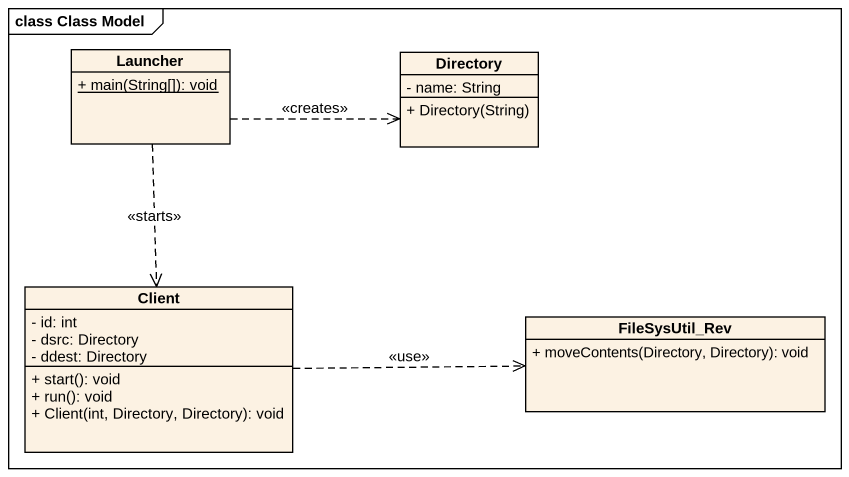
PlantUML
@startuml
mainframe class Class Model
hide circle
hide empty members
skinparam classAttributeIconSize 0
class Launcher {
  {static} + main(String[]): void
}
class Directory {
  - name: String
  + Directory(String)
}
class Client {
  - id: int
  - dsrc: Directory
  - ddest: Directory
  + start(): void
  + run(): void
  + Client(int, Directory, Directory): void
}
class FileSysUtil_Rev {
  + moveContents(Directory, Directory): void
}
Launcher .right.> Directory : <<creates>>
Launcher ..> Client : <<starts>>
Client .right.> FileSysUtil_Rev : <<use>>
@enduml
